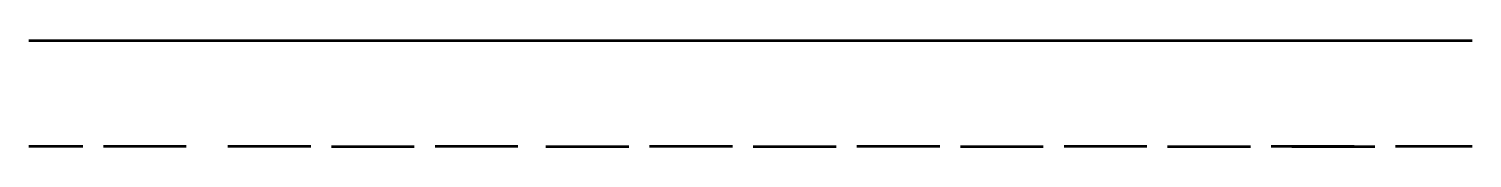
# Model space of a CAD drawing. Header units: millimetres. Extents: x 44692 to 659456, y -26273 to 96111.
# Drawn here: x 231617 to 280366, y 48928 to 52528 of the extents above; entities that cross this region are included whole.
import ezdxf

# ---------------------------------------------------------------- set-up
doc = ezdxf.new("R2010")
doc.units = ezdxf.units.MM
doc.header["$LTSCALE"] = 100
doc.layers.add('Paredes', color=7, linetype='Continuous', lineweight=50)

msp = doc.modelspace()

# ---------------------------------------------------------------- linework, layer by layer
at = {"layer": 'Paredes'}
msp.add_line((231617, 52528.357), (280365.568, 52528.357), dxfattribs=at)
at = {"layer": 'Paredes', "color": 40, "true_color": 0xf8d731}
for p, q in [((233435.5, 48928.357), (231617, 48928.357)), ((236935.5, 48928.357), (234135.5, 48928.357)), ((241135.5, 48928.357), (238335.5, 48928.357)), ((241835.5, 48928.357), (244635.5, 48928.357)), ((248135.5, 48928.357), (245335.5, 48928.357)), ((249080.758, 48928.357), (251880.758, 48928.357)), ((255380.758, 48928.357), (252580.758, 48928.357)), ((256080.758, 48928.357), (258880.758, 48928.357)), ((262380.758, 48928.357), (259580.758, 48928.357)), ((263080.758, 48928.357), (265880.758, 48928.357)), ((269380.758, 48928.357), (266580.758, 48928.357)), ((270080.758, 48928.357), (272880.758, 48928.357)), ((276380.758, 48928.357), (273580.758, 48928.357)), ((274280.758, 48928.357), (277080.758, 48928.357)), ((280365.568, 48928.357), (277780.758, 48928.357))]:
    msp.add_line(p, q, dxfattribs=at)

doc.saveas('drawing.dxf')
